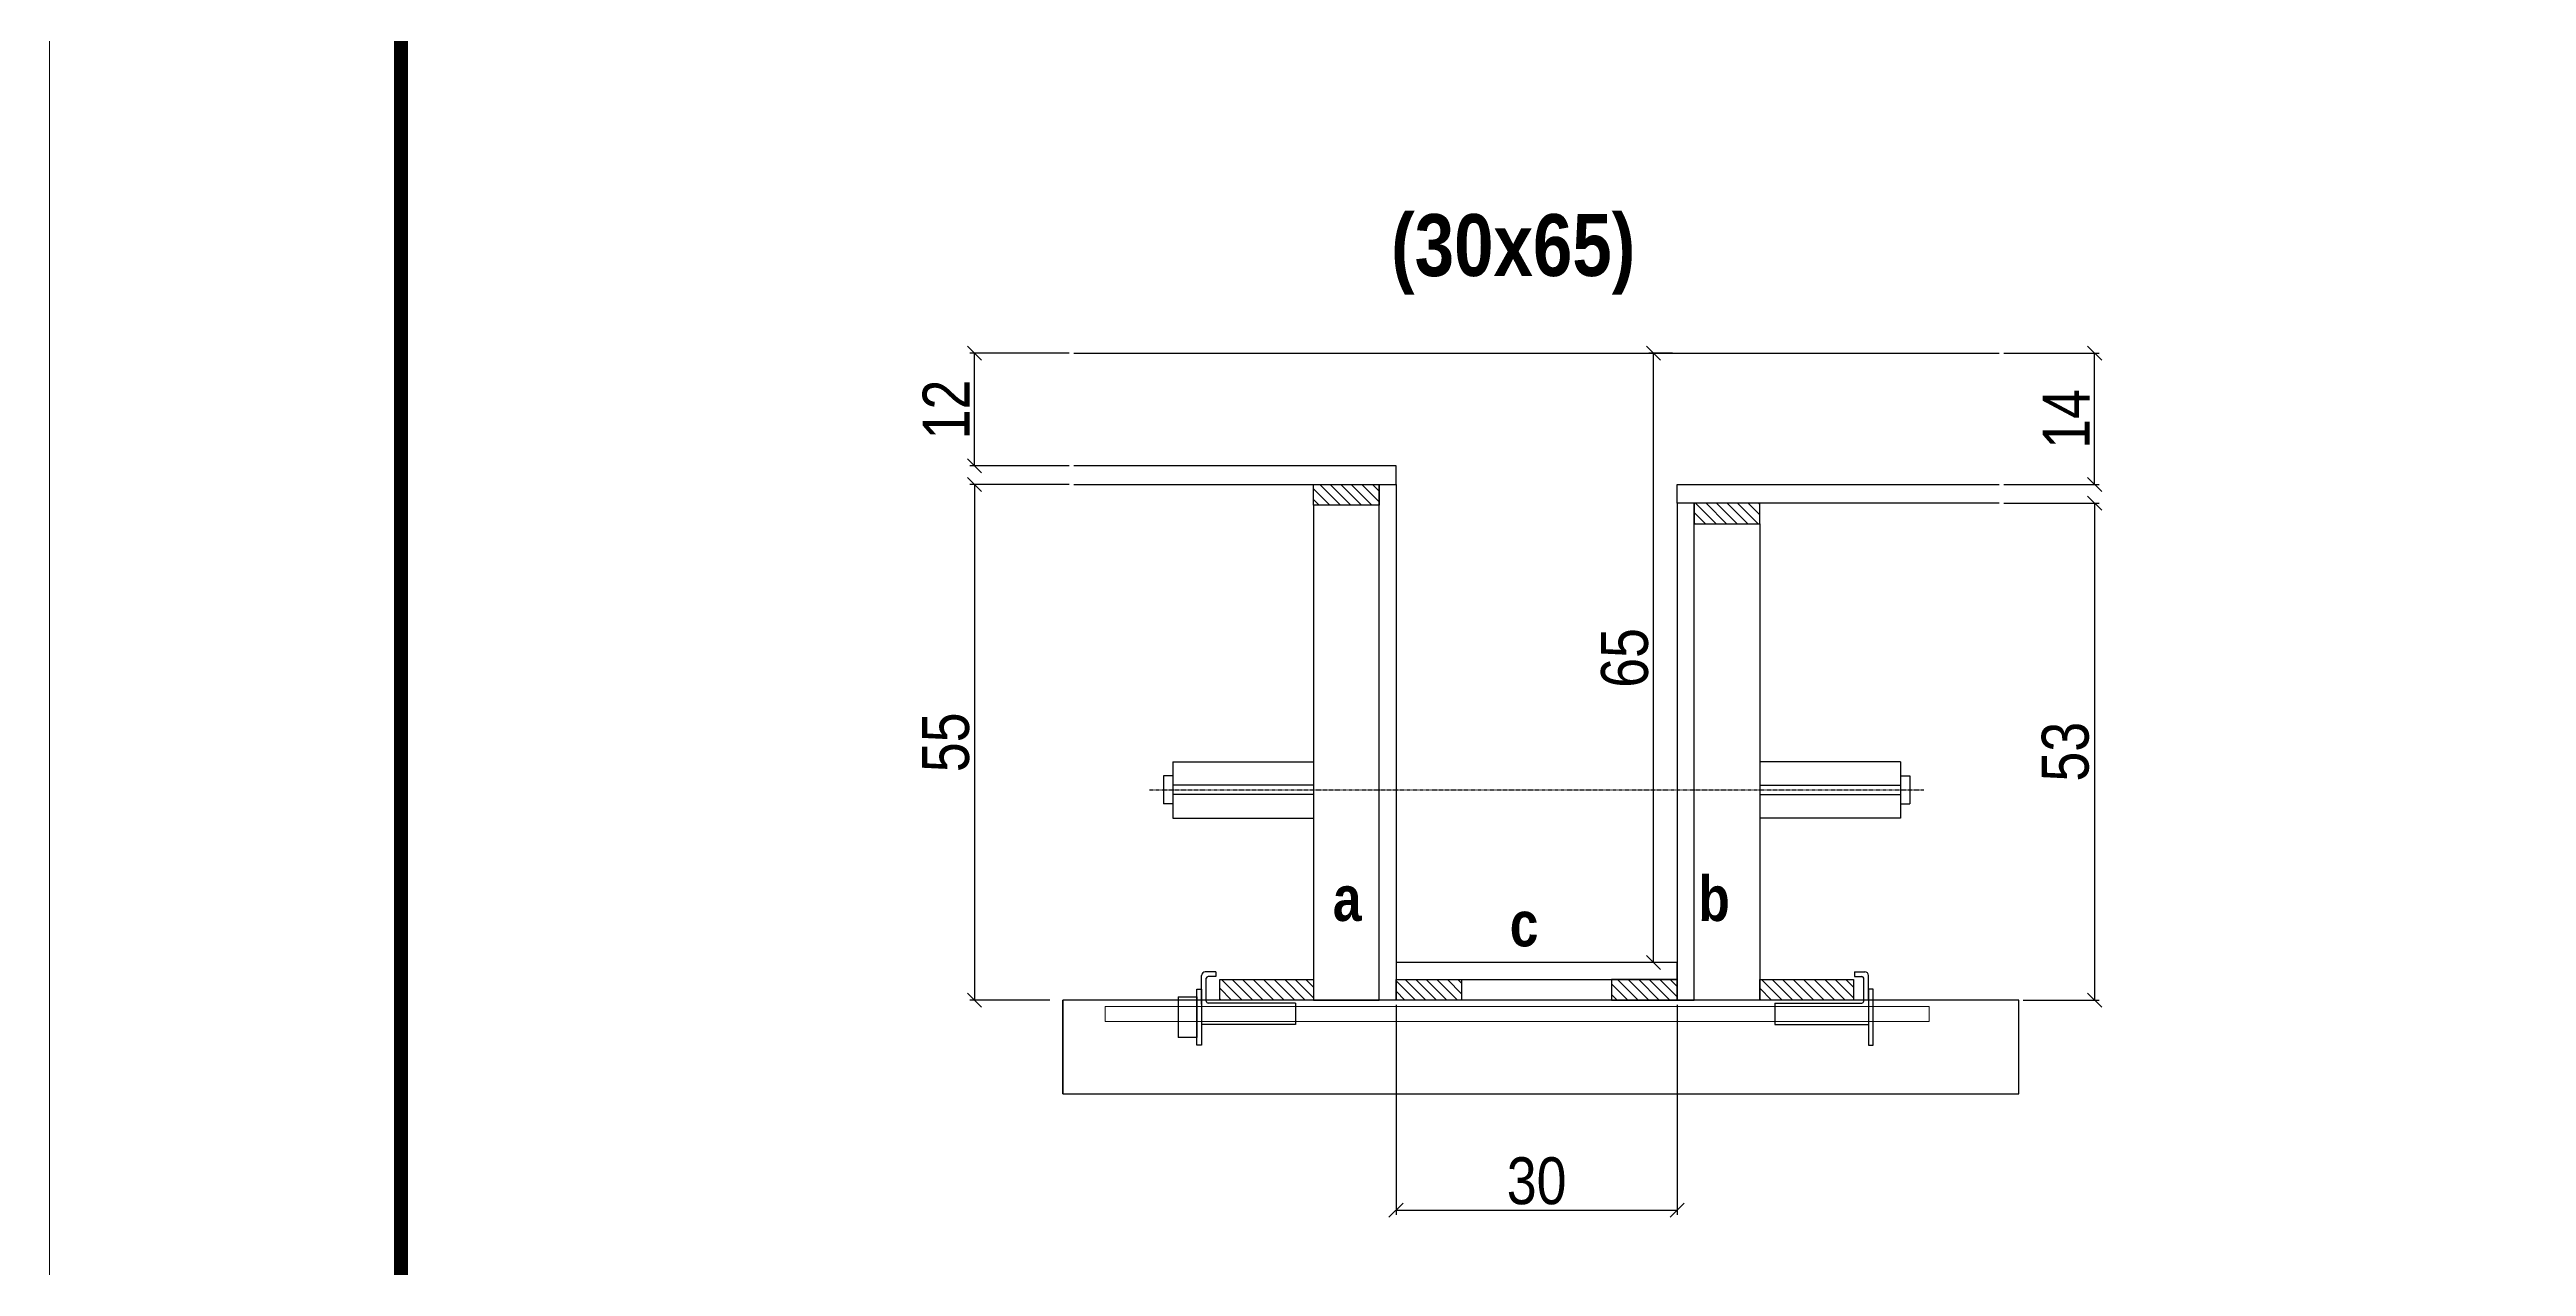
# Model space of a CAD drawing. Extents: x 2603 to 22413, y 1253 to 30260.
# Drawn here: x 4201 to 4730, y 28189 to 28449 of the extents above; entities that cross this region are included whole.
import ezdxf

# ---------------------------------------------------------------- set-up
doc = ezdxf.new("R2010")
doc.units = 0
doc.linetypes.add('DASHED', pattern=[0.75, 0.5, -0.25])
doc.linetypes.add('HIDDEN', pattern=[0.375, 0.25, -0.125])
for name, color, linetype in [('barrote', 251, 'Continuous'), ('COTA', 241, 'Continuous'), ('detalhes', 4, 'Continuous'), ('NOMENCLATURA', 7, 'Continuous'), ('Painéis', 200, 'Continuous'), ('presilha', 1, 'Continuous'), ('SARR_2.2x10', 60, 'Continuous'), ('SARR_2.2x7', 40, 'Continuous'), ('SARR_3.5x7', 81, 'Continuous'), ('TENSOR', 3, 'Continuous')]:
    doc.layers.add(name, color=color, linetype=linetype)
for name, color, linetype, lineweight in [('CONCRETO', 251, 'Continuous', 25), ('Folhas', 255, 'Continuous', 9), ('SARRAFO DE PRESSAO', 251, 'DASHED', 9), ('SCO-___-LAJ', 2, 'Continuous', 0)]:
    doc.layers.add(name, color=color, linetype=linetype, lineweight=lineweight)
doc.styles.add('COTA TECNICA 2X', font='techl___.ttf', dxfattribs={"height": 10})
doc.styles.add('TECNICA', font='techb___.ttf', dxfattribs={"height": 10})
doc.dimstyles.new('SECAO', dxfattribs={"dimscale": 0.333333, "dimtxt": 5, "dimasz": 9, "dimexe": 3, "dimexo": 3, "dimgap": 3, "dimtad": 1, "dimdec": 1, "dimlfac": 0.5, "dimzin": 12, "dimdsep": 46, "dimtxsty": 'COTA TECNICA 2X', "dimblk1": 'OBLIQUE', "dimblk2": 'OBLIQUE', "dimsah": 1, "dimcen": 0.9, "dimclrd": 4, "dimclre": 4, "dimclrt": 240, "dimadec": 1, "dimazin": 3, "dimtfac": 1, "dimtdec": 1, "dimtmove": 0, "dimatfit": 3, "dimfxl": 1, "dimtolj": 1, "dimtzin": 12, "dimarcsym": 0})

# ---------------------------------------------------------------- blocks, each defined once
blk = doc.blocks.new('9999999999')
at = {"layer": 'Folhas'}
blk.add_lwpolyline([(98138.98, 34190.21), (99623.98, 34190.21), (99623.98, 35240.21), (98138.98, 35240.21)], close=True, dxfattribs=at)
at = {"layer": 'Folhas', "color": 30, "const_width": 3}
blk.add_lwpolyline([(98213.98, 34230.21), (99583.98, 34230.21), (99583.98, 35200.21), (98213.98, 35200.21)], close=True, dxfattribs=at)
blk = doc.blocks.new('PRESILHA METÁLICA 1')
at = {"layer": 'presilha'}
for p, q in [((7.5, 10.64), (7.5, 19.86)), ((12, 21), (8.64, 21)), ((9, 11.57), (9, 18.93)), ((12, 19.5), (9.57, 19.5)), ((12, 21), (12, 19.5)), ((0, 13), (6, 13)), ((0, 13), (0, 0)), ((6, 15.5), (7.5, 15.5)), ((6, -2.5), (6, 15.5)), ((6, 13), (6, 0)), ((7.5, 15.5), (7.5, -2.5)), ((37.5, 11), (9.57, 11)), ((37.5, 11), (37.5, 4.1)), ((6, 0), (0, 0)), ((37.5, 4.1), (7.5, 4.1)), ((7.5, -2.5), (6, -2.5))]:
    blk.add_line(p, q, dxfattribs=at)
for centre, radius, start, end in [((8.64, 19.86), 1.14, 90, 180), ((9.57, 18.93), 0.57, 90, 180), ((9.57, 11.57), 0.57, 180, 270)]:
    blk.add_arc(centre, radius, start, end, dxfattribs=at)
blk = doc.blocks.new('PRESILHA METÁLICA 2')
at = {"layer": 'presilha'}
for p, q in [((-5.25, 23.5), (-5.25, 22)), ((-5.25, 23.5), (-1.89, 23.5)), ((-5.25, 22), (-2.82, 22)), ((-2.25, 14.07), (-2.25, 21.43)), ((-0.75, 14.64), (-0.75, 22.36)), ((0.75, 18), (-0.75, 18)), ((-0.75, 18), (-0.75, 0)), ((0.75, 0), (0.75, 18)), ((-30.75, 13.5), (-30.75, 6.6)), ((-30.75, 13.5), (-2.82, 13.5)), ((-30.75, 6.6), (-0.75, 6.6)), ((-0.75, 0), (0.75, 0))]:
    blk.add_line(p, q, dxfattribs=at)
for centre, radius, start, end in [((-2.82, 21.43), 0.57, 0, 90), ((-1.89, 22.36), 1.14, 0, 90), ((-2.82, 14.07), 0.57, 270, 0)]:
    blk.add_arc(centre, radius, start, end, dxfattribs=at)
blk = doc.blocks.new('_Oblique')
at = {"color": 0, "linetype": 'ByBlock', "lineweight": -2}
blk.add_line((-0.5, -0.5), (0.5, 0.5), dxfattribs=at)
blk = doc.blocks.new('*D635')
at = {"layer": 'COTA', "color": 4, "lineweight": -2, "transparency": 16777216}
for p, q in [((4618.42, 28352.03), (4638.76, 28352.03)), ((4637.76, 28352.03), (4637.76, 28246.03)), ((4622.53, 28246.03), (4638.76, 28246.03))]:
    blk.add_line(p, q, dxfattribs=at)
at = {"layer": 'Defpoints', "color": 0, "transparency": 16777216}
for p in [(4617.42, 28352.03), (4621.53, 28246.03), (4637.76, 28246.03)]:
    blk.add_point(p, dxfattribs=at)
at = {"layer": 'COTA', "color": 4, "lineweight": -2, "transparency": 16777216, "xscale": 3, "yscale": 3, "zscale": 3}
for p, rotation in [((4637.76, 28352.03), 90), ((4637.76, 28246.03), 270)]:
    blk.add_blockref('_Oblique', p, dxfattribs=dict(at, rotation=rotation))
at = {"layer": 'COTA', "color": 240, "transparency": 16777216, "insert": (4631.55, 28299.03), "char_height": 10, "attachment_point": 5, "rotation": 90, "style": 'COTA TECNICA 2X'}
blk.add_mtext('\\A1;53', dxfattribs=at)
blk = doc.blocks.new('*D636')
at = {"layer": 'COTA', "color": 4, "lineweight": -2, "transparency": 16777216}
for p, q in [((4618.42, 28384.03), (4638.76, 28384.03)), ((4637.76, 28356.03), (4637.76, 28384.03)), ((4618.42, 28356.03), (4638.76, 28356.03))]:
    blk.add_line(p, q, dxfattribs=at)
at = {"layer": 'Defpoints', "color": 0, "transparency": 16777216}
for p in [(4617.42, 28384.03), (4637.76, 28384.03), (4617.42, 28356.03)]:
    blk.add_point(p, dxfattribs=at)
at = {"layer": 'COTA', "color": 4, "lineweight": -2, "transparency": 16777216, "xscale": 3, "yscale": 3, "zscale": 3}
for p, rotation in [((4637.76, 28384.03), 90), ((4637.76, 28356.03), 270)]:
    blk.add_blockref('_Oblique', p, dxfattribs=dict(at, rotation=rotation))
at = {"layer": 'COTA', "color": 240, "transparency": 16777216, "insert": (4631.69, 28370.03), "char_height": 10, "attachment_point": 5, "rotation": 90, "style": 'COTA TECNICA 2X'}
blk.add_mtext('\\A1;14', dxfattribs=at)
blk = doc.blocks.new('*D637')
at = {"layer": 'COTA', "color": 4, "lineweight": -2, "transparency": 16777216}
for p, q in [((4419.02, 28356.03), (4397.8, 28356.03)), ((4398.8, 28356.03), (4398.8, 28246.03)), ((4414.9, 28246.03), (4397.8, 28246.03))]:
    blk.add_line(p, q, dxfattribs=at)
at = {"layer": 'Defpoints', "color": 0, "transparency": 16777216}
for p in [(4420.02, 28356.03), (4398.8, 28246.03), (4415.9, 28246.03)]:
    blk.add_point(p, dxfattribs=at)
at = {"layer": 'COTA', "color": 4, "lineweight": -2, "transparency": 16777216, "xscale": 3, "yscale": 3, "zscale": 3}
for p, rotation in [((4398.8, 28356.03), 90), ((4398.8, 28246.03), 270)]:
    blk.add_blockref('_Oblique', p, dxfattribs=dict(at, rotation=rotation))
at = {"layer": 'COTA', "color": 240, "transparency": 16777216, "insert": (4392.69, 28301.03), "char_height": 10, "attachment_point": 5, "rotation": 90, "style": 'COTA TECNICA 2X'}
blk.add_mtext('\\A1;55', dxfattribs=at)
blk = doc.blocks.new('*D3097')
at = {"layer": 'COTA', "color": 4, "lineweight": -2, "transparency": 16777216}
for p, q in [((4547.72, 28384.03), (4542.64, 28384.03)), ((4543.64, 28254.03), (4543.64, 28384.03)), ((4547.72, 28254.03), (4542.64, 28254.03))]:
    blk.add_line(p, q, dxfattribs=at)
at = {"layer": 'Defpoints', "color": 0, "transparency": 16777216}
for p in [(4543.64, 28384.03), (4548.72, 28384.03), (4548.72, 28254.03)]:
    blk.add_point(p, dxfattribs=at)
at = {"layer": 'COTA', "color": 4, "lineweight": -2, "transparency": 16777216, "xscale": 3, "yscale": 3, "zscale": 3}
for p, rotation in [((4543.64, 28384.03), 90), ((4543.64, 28254.03), 270)]:
    blk.add_blockref('_Oblique', p, dxfattribs=dict(at, rotation=rotation))
at = {"layer": 'COTA', "color": 240, "transparency": 16777216, "insert": (4537.53, 28319.03), "char_height": 10, "attachment_point": 5, "rotation": 90, "style": 'COTA TECNICA 2X'}
blk.add_mtext('\\A1;65', dxfattribs=at)
blk = doc.blocks.new('*D3098')
at = {"layer": 'COTA', "color": 4, "lineweight": -2, "transparency": 16777216}
for p, q in [((4419.02, 28384.03), (4397.8, 28384.03)), ((4398.8, 28360.03), (4398.8, 28384.03)), ((4419.02, 28360.03), (4397.8, 28360.03))]:
    blk.add_line(p, q, dxfattribs=at)
at = {"layer": 'Defpoints', "color": 0, "transparency": 16777216}
for p in [(4398.8, 28384.03), (4420.02, 28384.03), (4420.02, 28360.03)]:
    blk.add_point(p, dxfattribs=at)
at = {"layer": 'COTA', "color": 4, "lineweight": -2, "transparency": 16777216, "xscale": 3, "yscale": 3, "zscale": 3}
for p, rotation in [((4398.8, 28384.03), 90), ((4398.8, 28360.03), 270)]:
    blk.add_blockref('_Oblique', p, dxfattribs=dict(at, rotation=rotation))
at = {"layer": 'COTA', "color": 240, "transparency": 16777216, "insert": (4392.74, 28372.03), "char_height": 10, "attachment_point": 5, "rotation": 90, "style": 'COTA TECNICA 2X'}
blk.add_mtext('\\A1;12', dxfattribs=at)
blk = doc.blocks.new('*D3099')
at = {"layer": 'COTA', "color": 4, "lineweight": -2, "transparency": 16777216}
for p, q in [((4488.72, 28245.03), (4488.72, 28200.2)), ((4548.72, 28245.03), (4548.72, 28200.2)), ((4488.72, 28201.2), (4548.72, 28201.2))]:
    blk.add_line(p, q, dxfattribs=at)
at = {"layer": 'Defpoints', "color": 0, "transparency": 16777216}
for p in [(4488.72, 28246.03), (4548.72, 28246.03), (4548.72, 28201.2)]:
    blk.add_point(p, dxfattribs=at)
at = {"layer": 'COTA', "color": 4, "lineweight": -2, "transparency": 16777216, "xscale": 3, "yscale": 3, "zscale": 3, "rotation": 180}
blk.add_blockref('_Oblique', (4488.72, 28201.2), dxfattribs=at)
at = {"layer": 'COTA', "color": 4, "lineweight": -2, "transparency": 16777216, "xscale": 3, "yscale": 3, "zscale": 3}
blk.add_blockref('_Oblique', (4548.72, 28201.2), dxfattribs=at)
at = {"layer": 'COTA', "color": 240, "transparency": 16777216, "insert": (4518.72, 28207.42), "char_height": 10, "attachment_point": 5, "style": 'COTA TECNICA 2X'}
blk.add_mtext('\\A1;30', dxfattribs=at)

msp = doc.modelspace()

# ---------------------------------------------------------------- hatches: boundary and pattern name
at = {"layer": 'SARR_2.2x10'}
h = msp.add_hatch(dxfattribs=at)
h.set_pattern_fill('ANSI31', color=256, scale=0.5, angle=90)
h.set_pattern_definition([(135, (37644.6566, -95266.1424), (-1.122532015, -1.122532015), [])])
h.paths.add_polyline_path([(4451.12, 28250.43), (4451.12, 28246.03), (4471.12, 28246.03), (4471.12, 28250.43)])
h = msp.add_hatch(dxfattribs=at)
h.set_pattern_fill('ANSI31', color=256, scale=0.5, angle=90)
h.set_pattern_definition([(135, (37759.8566, -95266.1424), (-1.122532015, -1.122532015), [])])
h.paths.add_polyline_path([(4566.32, 28250.43), (4566.32, 28246.03), (4586.32, 28246.03), (4586.32, 28250.43)])
at = {"layer": 'SARR_2.2x7'}
h = msp.add_hatch(dxfattribs=at)
h.set_pattern_fill('ANSI31', color=256, scale=0.5, angle=90)
h.set_pattern_definition([(135, (37638.6566, -95160.5424), (-1.122532015, -1.122532015), [])])
h.paths.add_polyline_path([(4485.12, 28356.03), (4485.12, 28351.63), (4471.12, 28351.63), (4471.12, 28356.03)])
h = msp.add_hatch(dxfattribs=at)
h.set_pattern_fill('ANSI31', color=256, scale=0.5, angle=90)
h.set_pattern_definition([(135, (37680.6566, -95164.5424), (-1.122532015, -1.122532015), [])])
h.paths.add_polyline_path([(4552.32, 28352.03), (4552.32, 28347.63), (4566.32, 28347.63), (4566.32, 28352.03)])
h = msp.add_hatch(dxfattribs=at)
h.set_pattern_fill('ANSI31', color=256, scale=0.5, angle=90)
h.set_pattern_definition([(135, (37724.2566, -95266.1424), (-1.122532015, -1.122532015), [])])
h.paths.add_polyline_path([(4502.72, 28246.03), (4502.72, 28250.43), (4488.72, 28250.43), (4488.72, 28246.03)])
h = msp.add_hatch(dxfattribs=at)
h.set_pattern_fill('ANSI31', color=256, scale=0.5, angle=90)
h.set_pattern_definition([(135, (37684.2566, -95266.1424), (-1.122532015, -1.122532015), [])])
h.paths.add_polyline_path([(4534.72, 28246.03), (4534.72, 28250.43), (4548.72, 28250.43), (4548.72, 28246.03)])

# ---------------------------------------------------------------- linework, layer by layer
at = {"ltscale": 3}
for p, q in [((4441.12, 28296.88), (4441.12, 28284.88)), ((4441.12, 28296.88), (4471.12, 28296.88)), ((4596.32, 28296.88), (4566.32, 28296.88)), ((4596.32, 28296.88), (4596.32, 28284.88)), ((4439.12, 28293.88), (4439.12, 28287.88)), ((4441.12, 28293.88), (4439.12, 28293.88)), ((4471.12, 28291.88), (4441.12, 28291.88)), ((4566.32, 28291.88), (4596.32, 28291.88)), ((4596.32, 28293.88), (4598.32, 28293.88)), ((4598.32, 28293.88), (4598.32, 28287.88)), ((4441.12, 28287.88), (4439.12, 28287.88)), ((4471.12, 28289.88), (4441.12, 28289.88)), ((4566.32, 28289.88), (4596.32, 28289.88)), ((4596.32, 28287.88), (4598.32, 28287.88)), ((4441.12, 28284.88), (4471.12, 28284.88)), ((4596.32, 28284.88), (4566.32, 28284.88))]:
    msp.add_line(p, q, dxfattribs=at)
at = {"layer": 'barrote'}
msp.add_lwpolyline([(4417.66, 28226.03), (4621.58, 28226.03), (4621.58, 28246.03), (4417.66, 28246.03)], close=True, dxfattribs=at)
at = {"layer": 'CONCRETO', "linetype": 'Continuous'}
msp.add_line((4420.02, 28384.03), (4617.42, 28384.03), dxfattribs=at)
at = {"layer": 'detalhes', "color": 250}
msp.add_line((4417.66, 28226.03), (4417.66, 28246.03), dxfattribs=at)
at = {"layer": 'Painéis', "linetype": 'Continuous', "elevation": 0}
for points in [[(4420.02, 28356.03), (4488.72, 28356.03), (4488.72, 28360.03), (4420.02, 28360.03)], [(4617.42, 28352.03), (4548.72, 28352.03), (4548.72, 28356.03), (4617.42, 28356.03)]]:
    msp.add_lwpolyline(points, dxfattribs=at)
at = {"layer": 'Painéis', "linetype": 'Continuous'}
for points in [[(4485.12, 28246.03), (4485.12, 28356.03), (4488.72, 28356.03), (4488.72, 28246.03)], [(4552.32, 28246.03), (4552.32, 28352.03), (4548.72, 28352.03), (4548.72, 28246.03)], [(4548.72, 28254.03), (4488.72, 28254.03), (4488.72, 28250.43), (4548.72, 28250.43)]]:
    msp.add_lwpolyline(points, close=True, dxfattribs=at)
at = {"layer": 'SARR_2.2x10'}
for points in [[(4451.12, 28250.43), (4471.12, 28250.43), (4471.12, 28246.03), (4451.12, 28246.03)], [(4566.32, 28250.43), (4586.32, 28250.43), (4586.32, 28246.03), (4566.32, 28246.03)]]:
    msp.add_lwpolyline(points, close=True, dxfattribs=at)
at = {"layer": 'SARR_2.2x7', "elevation": 0}
for points in [[(4471.12, 28356.03), (4485.12, 28356.03), (4485.12, 28351.63), (4471.12, 28351.63)], [(4566.32, 28352.03), (4552.32, 28352.03), (4552.32, 28347.63), (4566.32, 28347.63)]]:
    msp.add_lwpolyline(points, close=True, dxfattribs=at)
at = {"layer": 'SARR_2.2x7'}
for points in [[(4488.72, 28250.43), (4502.72, 28250.43), (4502.72, 28246.03), (4488.72, 28246.03)], [(4548.72, 28250.43), (4534.72, 28250.43), (4534.72, 28246.03), (4548.72, 28246.03)]]:
    msp.add_lwpolyline(points, close=True, dxfattribs=at)
at = {"layer": 'SARR_3.5x7'}
for points in [[(4485.12, 28351.63), (4471.12, 28351.63), (4471.12, 28246.03), (4485.12, 28246.03)], [(4552.32, 28347.63), (4566.32, 28347.63), (4566.32, 28246.03), (4552.32, 28246.03)]]:
    msp.add_lwpolyline(points, close=True, dxfattribs=at)
at = {"layer": 'SCO-___-LAJ', "color": 1}
msp.add_lwpolyline([(4426.67, 28244.69), (4602.45, 28244.69), (4602.45, 28241.49), (4426.67, 28241.49)], close=True, dxfattribs=at)
at = {"layer": 'TENSOR', "linetype": 'HIDDEN', "ltscale": 0.5}
msp.add_line((4436.12, 28290.88), (4601.32, 28290.88), dxfattribs=at)

# ---------------------------------------------------------------- block references
at = {"layer": 'presilha', "xscale": 0.6666666666666666, "yscale": 0.6666666666666666, "zscale": 0.6666666666666666}
for name, p in [('PRESILHA METÁLICA 1', (4442.25, 28238.06)), ('PRESILHA METÁLICA 2', (4590, 28236.39))]:
    msp.add_blockref(name, p, dxfattribs=at)
at = {"layer": 'SARRAFO DE PRESSAO', "color": 6, "linetype": 'ByBlock'}
msp.add_blockref('9999999999', (-93937.51, -6519.61), dxfattribs=at)

# ---------------------------------------------------------------- texts
at = {"layer": 'detalhes', "style": 'TECNICA'}
for s, p in [('a', (4475.24, 28262.92)), ('b', (4553.22, 28262.91)), ('c', (4512.98, 28257.5))]:
    msp.add_text(s, height=9.6, dxfattribs=at).set_placement(p)
at = {"layer": 'NOMENCLATURA', "insert": (4513.72, 28435.72), "char_height": 13.2, "attachment_point": 2, "style": 'TECNICA'}
msp.add_mtext_dynamic_manual_height_columns('\\P(30x65)', width=300.2766, gutter_width=1, heights=[0], dxfattribs=at)

# ---------------------------------------------------------------- dimensions: what is measured, and where the dimension line sits
at = {"layer": 'COTA'}
for base, p1, p2, picture, middle in [((4398.8, 28384.03), (4420.02, 28360.03), (4420.02, 28384.03), '*D3098', (4392.74, 28372.03)), ((4543.64, 28384.03), (4548.72, 28254.03), (4548.72, 28384.03), '*D3097', (4537.53, 28319.03)), ((4637.76, 28384.03), (4617.42, 28356.03), (4617.42, 28384.03), '*D636', (4631.69, 28370.03)), ((4398.8, 28246.03, 0), (4420.02, 28356.03), (4415.9, 28246.03, 0), '*D637', (4392.69, 28301.03, 0)), ((4637.76, 28246.03, 0), (4617.42, 28352.03), (4621.53, 28246.03, 0), '*D635', (4631.55, 28299.03, 0))]:
    dim = msp.add_linear_dim(base=base, p1=p1, p2=p2, angle=90, dimstyle='SECAO', dxfattribs=at)
    dim.commit()
    dim.dimension.update_dxf_attribs({"geometry": picture, "text_midpoint": middle})
dim = msp.add_linear_dim(base=(4548.72, 28201.2), p1=(4488.72, 28246.03), p2=(4548.72, 28246.03), dimstyle='SECAO', dxfattribs=at)
dim.commit()
dim.dimension.update_dxf_attribs({"geometry": '*D3099', "text_midpoint": (4518.72, 28207.42)})

doc.saveas('drawing.dxf')
